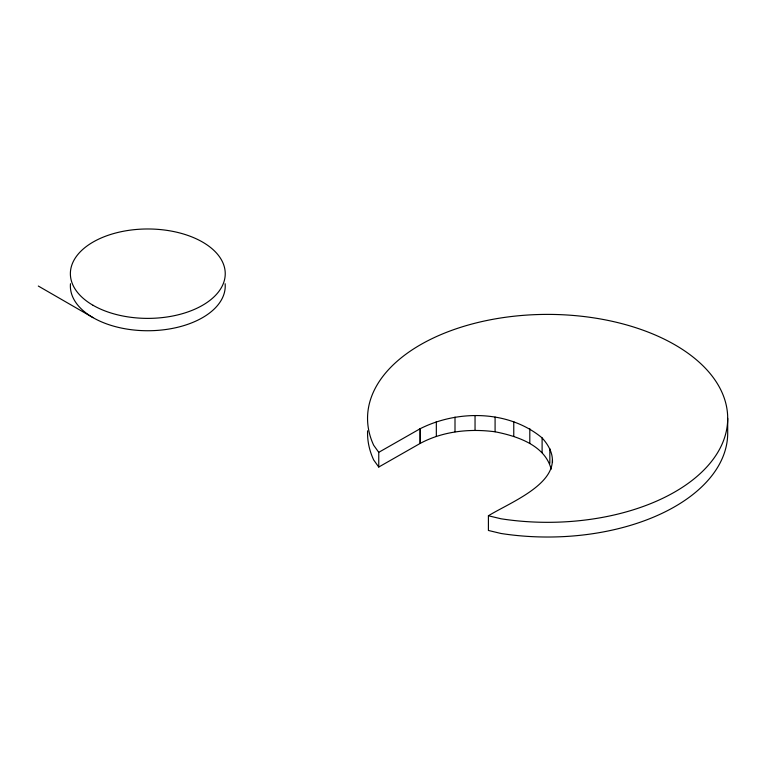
<?xml version="1.0" encoding="UTF-8"?>
<svg xmlns="http://www.w3.org/2000/svg" width="766" height="766" viewBox="0 0 766 766"><rect width="100%" height="100%" fill="white"/><g stroke="black" fill="none" stroke-linecap="round" stroke-linejoin="round"><path stroke-width="1.15" d="M551.156 469.175C544.98 445.084 516.906 436.055 495.085 431.785C469.721 428.433 443.093 431.172 420.295 443.351L378.758 467.04L378.758 452.333L420.295 428.644C458.049 409.666 508.739 410.136 542.108 437.903C577.162 476.998 513.354 500.38 488.411 515.767L488.411 530.465L501.021 533.481A180.077 103.965 0 0 0 727.7 433.058L727.7 418.36M488.411 515.767L501.021 518.783A180.077 103.965 0 0 0 727.011 427.418A180.077 103.965 0 0 0 531.93 314.788A180.077 103.965 0 0 0 373.684 445.266L378.758 452.333M38.3 286.034L93.05 317.641M378.758 467.04L373.684 459.964A180.077 103.965 0 0 1 367.594 430.808M552.477 460.261L552.477 462.52M549.844 448.685L549.844 463.392M542.108 437.903L542.108 452.61M529.804 428.644L529.804 443.351M513.766 421.539L513.766 436.247M495.085 417.077L495.085 431.785M475.044 415.555L475.044 430.262M455.004 417.077L455.004 431.785M436.333 421.539L436.333 436.247M420.295 428.644L420.295 443.351M420.036 428.5L420.036 443.208M225.127 283.707A77.433 44.706 0 0 1 147.809 330.74A77.433 44.706 0 0 1 70.482 283.707M93.05 305.289A77.433 44.706 0 0 0 222.6 285.249A77.433 44.706 0 0 0 127.769 230.499A77.433 44.706 0 0 0 93.05 305.289"/></g></svg>
